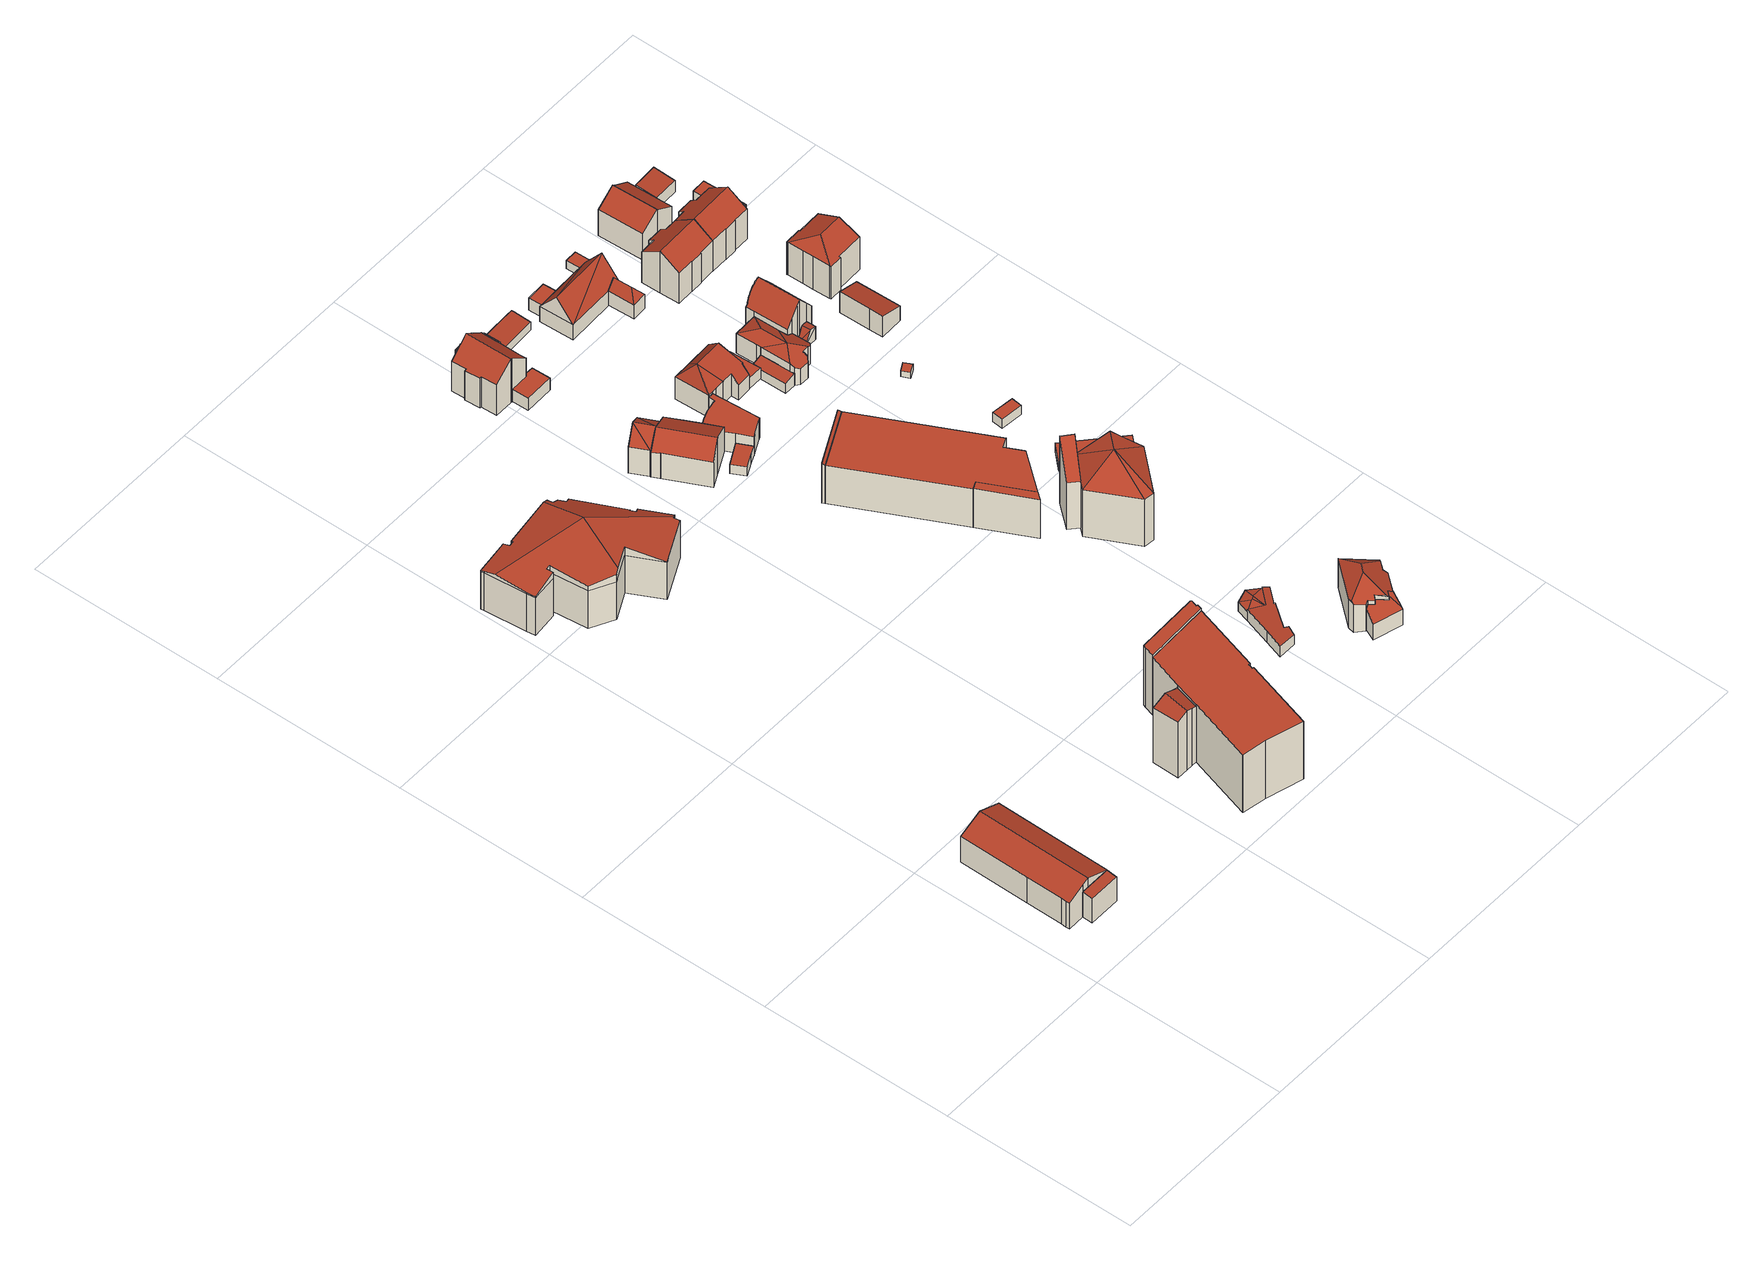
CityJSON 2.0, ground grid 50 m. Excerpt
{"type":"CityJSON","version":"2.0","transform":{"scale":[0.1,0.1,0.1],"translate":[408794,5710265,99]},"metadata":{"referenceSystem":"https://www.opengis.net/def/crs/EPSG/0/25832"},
"CityObjects":{
"building1":{"type":"Building","attributes":{"Gemeindeschluessel":"05978036","Geometrietyp2DReferenz":"3000","function":"31001_3051"},"children":["building1-1","building1-2"]},
"building1-1":{"type":"BuildingPart","attributes":{"roofType":"2100","measuredHeight":7.83},"parents":["building1"],"geometry":[{"type":"MultiSurface","lod":"2","boundaries":[[[0,1,2,3]],[[1,4,5,2]],[[4,6,7,5]],[[6,4,1,0,8]],[[3,2,5,7,9]],[[3,9,8,0]],[[9,7,6,8]]],"semantics":{"surfaces":[{"type":"WallSurface"},{"type":"RoofSurface"},{"type":"GroundSurface"},{"type":"ClosureSurface"}],"values":[0,0,0,1,2,3,3]}}]},
"building1-2":{"type":"BuildingPart","attributes":{"roofType":"3100","measuredHeight":10.65},"parents":["building1"],"geometry":[{"type":"MultiSurface","lod":"2","boundaries":[[[10,11,12,13]],[[11,14,15,12]],[[14,16,17,15]],[[16,18,19,17]],[[18,20,21,19]],[[20,22,0,3,21]],[[23,24,25,7,6]],[[24,10,13,25]],[[26,22,20,18]],[[18,16,14,11,10,24,23,26]],[[13,12,15,17,19,21,3,9,7,25]],[[8,0,22,26]],[[9,3,0,8]],[[23,6,8,26]],[[9,8,6,7]]],"semantics":{"surfaces":[{"type":"WallSurface"},{"type":"RoofSurface"},{"type":"GroundSurface"},{"type":"ClosureSurface"}],"values":[0,0,0,0,0,0,0,0,1,1,2,0,3,0,3]}}]},
"building2":{"type":"Building","attributes":{"Gemeindeschluessel":"05978036","Geometrietyp2DReferenz":"3000","function":"31001_3040","roofType":"5000","measuredHeight":16.96},"geometry":[{"type":"MultiSurface","lod":"2","boundaries":[[[27,28,29,30]],[[28,31,32,29]],[[31,33,34,32]],[[33,35,36,34]],[[35,37,38,36]],[[37,39,40,38]],[[39,41,42,40]],[[41,43,44,42]],[[43,45,46,44]],[[45,47,48,46]],[[47,49,50,48]],[[49,51,52,50]],[[51,53,54,52]],[[53,55,56,54]],[[55,57,58,56]],[[57,59,60,58]],[[59,61,62,60]],[[61,63,64,62]],[[63,65,66,64]],[[65,67,68,66]],[[67,69,70,68]],[[69,71,72,70]],[[71,73,74,72]],[[73,75,76,74]],[[75,77,78,76]],[[77,79,80,78]],[[79,27,30,80]],[[53,51,81,82,83,84,85,86,87,88,89,90,91]],[[91,90,92,93,94,57,95]],[[96,97,98,92,90,99,100,101,102,103]],[[89,104,105,106,107,108,109,99,90]],[[77,109,108,79]],[[75,100,99,109,77]],[[79,108,107,27]],[[27,107,106,28]],[[28,106,105,31]],[[31,105,104,33]],[[33,104,89,88,35]],[[69,103,102,71]],[[67,96,103,69]],[[71,102,101,73]],[[73,101,100,75]],[[63,98,97,65]],[[61,93,92,98,63]],[[65,97,96,67]],[[55,95,57]],[[53,91,95,55]],[[57,94,59]],[[59,94,93,61]],[[35,88,87,37]],[[37,87,86,39]],[[39,86,85,41]],[[41,85,84,43]],[[43,84,83,45]],[[49,81,51]],[[47,82,81,49]],[[45,83,82,47]],[[30,29,32,34,36,38,40,42,44,46,48,50,52,54,56,58,60,62,64,66,68,70,72,74,76,78,80]]],"semantics":{"surfaces":[{"type":"WallSurface"},{"type":"RoofSurface"},{"type":"GroundSurface"}],"values":[0,0,0,0,0,0,0,0,0,0,0,0,0,0,0,0,0,0,0,0,0,0,0,0,0,0,0,1,1,1,1,0,0,0,0,0,0,0,0,0,0,0,0,0,0,0,0,0,0,0,0,0,0,0,0,0,0,2]}}]},
"building3":{"type":"Building","attributes":{"Gemeindeschluessel":"05978036","Geometrietyp2DReferenz":"3000","function":"31001_3050"},"children":["building3-1","building3-2","building3-3"]},
"building3-1":{"type":"BuildingPart","attributes":{"roofType":"1000","measuredHeight":18.57},"parents":["building3"],"geometry":[{"type":"MultiSurface","lod":"2","boundaries":[[[110,111,112,113,114]],[[115,116,117,118,119]],[[116,120,121,117]],[[120,122,123,121]],[[122,124,125,123]],[[124,126,127,125]],[[126,110,114,127]],[[126,124,122,120,116,115,111,110]],[[114,113,118,117,121,123,125,127]],[[119,112,111,115]],[[119,118,113,112]]],"semantics":{"surfaces":[{"type":"WallSurface"},{"type":"RoofSurface"},{"type":"GroundSurface"},{"type":"ClosureSurface"}],"values":[0,0,0,0,0,0,0,1,2,0,3]}}]},
"building3-2":{"type":"BuildingPart","attributes":{"roofType":"1000","measuredHeight":17.92},"parents":["building3"],"geometry":[{"type":"MultiSurface","lod":"2","boundaries":[[[128,119,118,129,130]],[[112,131,132,113]],[[131,133,134,132]],[[133,135,136,134]],[[135,137,138,136]],[[137,139,140,138]],[[139,141,142,140]],[[141,143,144,142]],[[143,145,146,144]],[[145,147,148,146]],[[147,149,148]],[[147,145,143,141,139,137,135,133,131,112,119,128]],[[129,118,113,132,134,136,138,140,142,144,146,148]],[[130,150,128]],[[130,129,150]],[[113,118,119,112]],[[150,149,147,128]],[[150,129,148,149]]],"semantics":{"surfaces":[{"type":"WallSurface"},{"type":"RoofSurface"},{"type":"GroundSurface"},{"type":"ClosureSurface"}],"values":[0,0,0,0,0,0,0,0,0,0,0,1,2,0,3,3,0,3]}}]},
"building3-3":{"type":"BuildingPart","attributes":{"roofType":"3100","measuredHeight":18.39},"parents":["building3"],"geometry":[{"type":"MultiSurface","lod":"2","boundaries":[[[151,130,129,152]],[[149,153,154,148]],[[153,155,156,154]],[[155,157,158,156]],[[157,159,160,158]],[[159,161,162,160]],[[161,163,164,162]],[[163,151,152,164]],[[161,159,157,155]],[[155,153,149,150,130,151,163,161]],[[152,129,148,154,156,158,160,162,164]],[[150,129,130]],[[148,129,150,149]]],"semantics":{"surfaces":[{"type":"WallSurface"},{"type":"RoofSurface"},{"type":"GroundSurface"},{"type":"ClosureSurface"}],"values":[0,0,0,0,0,0,0,0,1,1,2,3,3]}}]},
"building4":{"type":"Building","attributes":{"Gemeindeschluessel":"05978036","Geometrietyp2DReferenz":"3000","function":"31001_1000"},"children":["building4-1","building4-2"]},
"building4-1":{"type":"BuildingPart","attributes":{"roofType":"3100","measuredHeight":11.19},"parents":["building4"],"geometry":[{"type":"MultiSurface","lod":"2","boundaries":[[[165,166,167,168]],[[166,169,170,167]],[[171,172,173,174,175]],[[172,176,177,173]],[[176,178,179,177]],[[178,180,181,179]],[[180,182,183,181]],[[182,184,185,183]],[[184,186,187,185]],[[186,165,168,187]],[[182,180,178,176,172,171,188,189,190]],[[190,191,192,169,166,165,186,184,182]],[[168,167,170,193,174,173,177,179,181,183,185,187]],[[194,191,190]],[[193,170,169,192,195]],[[195,192,191,194]],[[171,175,188]],[[189,194,190]],[[193,195,175,174]],[[175,195,194,189,188]]],"semantics":{"surfaces":[{"type":"WallSurface"},{"type":"RoofSurface"},{"type":"GroundSurface"},{"type":"ClosureSurface"}],"values":[0,0,0,0,0,0,0,0,0,0,1,1,2,0,3,3,0,0,3,3]}}]},
"building4-2":{"type":"BuildingPart","attributes":{"roofType":"3100","measuredHeight":11.24},"parents":["building4"],"geometry":[{"type":"MultiSurface","lod":"2","boundaries":[[[196,197,198,170,169]],[[197,199,200,198]],[[199,201,202,200]],[[201,175,174,202]],[[201,203,188,175]],[[203,201,204]],[[204,196,191,194,189,203]],[[199,197,196,204]],[[204,201,199]],[[174,193,170,198,200,202]],[[169,192,196]],[[170,193,195,192,169]],[[193,174,175,195]],[[188,203,189]],[[192,191,196]],[[195,194,191,192]],[[175,188,189,194,195]]],"semantics":{"surfaces":[{"type":"WallSurface"},{"type":"RoofSurface"},{"type":"GroundSurface"},{"type":"ClosureSurface"}],"values":[0,0,0,0,1,1,1,1,0,2,0,3,3,0,0,3,3]}}]},
"building5":{"type":"Building","attributes":{"Gemeindeschluessel":"05978036","Geometrietyp2DReferenz":"3000","function":"31001_2000"},"children":["building5-1","building5-2"]},
"building5-1":{"type":"BuildingPart","attributes":{"roofType":"5000","measuredHeight":3.23},"parents":["building5"],"geometry":[{"type":"MultiSurface","lod":"2","boundaries":[[[205,206,207,208]],[[206,209,210,207]],[[209,211,212,210]],[[213,214,211]],[[214,213,215]],[[213,211,209]],[[216,215,213,209,206]],[[216,206,205]],[[215,216,205,214]],[[208,207,210,212,217]],[[217,212,211,214]],[[208,217,214,205]]],"semantics":{"surfaces":[{"type":"WallSurface"},{"type":"RoofSurface"},{"type":"GroundSurface"},{"type":"ClosureSurface"}],"values":[0,0,0,1,1,1,1,1,1,2,3,3]}}]},
"building5-2":{"type":"BuildingPart","attributes":{"roofType":"2100","measuredHeight":3.56},"parents":["building5"],"geometry":[{"type":"MultiSurface","lod":"2","boundaries":[[[218,219,220,221]],[[219,222,223,220]],[[222,224,225,223]],[[224,226,205,208,225]],[[227,228,229,212,211]],[[228,230,231,229]],[[230,232,233,231]],[[232,234,235,233]],[[234,218,221,235]],[[234,232,230,228,227,236,226,224,222,219,218]],[[221,220,223,225,208,217,212,229,231,233,235]],[[236,214,205,226]],[[214,217,208,205]],[[227,211,214,236]],[[211,212,217,214]]],"semantics":{"surfaces":[{"type":"WallSurface"},{"type":"RoofSurface"},{"type":"GroundSurface"},{"type":"ClosureSurface"}],"values":[0,0,0,0,0,0,0,0,0,1,2,0,3,0,3]}}]},
"building6":{"type":"Building","attributes":{"Gemeindeschluessel":"05978036","Geometrietyp2DReferenz":"3000","function":"31001_2460","roofType":"1000","measuredHeight":2.77},"geometry":[{"type":"MultiSurface","lod":"2","boundaries":[[[237,238,239,240]],[[238,241,242,239]],[[241,243,244,242]],[[243,245,246,244]],[[245,237,240,246]],[[245,243,241,238,237]],[[240,239,242,244,246]]],"semantics":{"surfaces":[{"type":"WallSurface"},{"type":"RoofSurface"},{"type":"GroundSurface"}],"values":[0,0,0,0,0,1,2]}}]},
"building7":{"type":"Building","attributes":{"Gemeindeschluessel":"05978036","Geometrietyp2DReferenz":"3000","function":"31001_1000"},"children":["building7-1","building7-2","building7-3"]},
"building7-1":{"type":"BuildingPart","attributes":{"roofType":"2100","measuredHeight":9.2},"parents":["building7"],"geometry":[{"type":"MultiSurface","lod":"2","boundaries":[[[247,248,249,250]],[[248,251,252,249]],[[251,253,254,252]],[[253,251,248,247,255]],[[256,250,249,252,254]],[[247,250,256,255]],[[256,254,253,255]]],"semantics":{"surfaces":[{"type":"WallSurface"},{"type":"RoofSurface"},{"type":"GroundSurface"},{"type":"ClosureSurface"}],"values":[0,0,0,1,2,3,3]}}]},
"building7-2":{"type":"BuildingPart","attributes":{"roofType":"2100","measuredHeight":9.3},"parents":["building7"],"geometry":[{"type":"MultiSurface","lod":"2","boundaries":[[[257,258,259,260]],[[261,262,263,264]],[[262,265,266,263]],[[265,257,260,266]],[[265,262,261,267,258,257]],[[260,259,268,264,263,266]],[[261,264,268,267]],[[267,268,259,258]]],"semantics":{"surfaces":[{"type":"WallSurface"},{"type":"RoofSurface"},{"type":"GroundSurface"},{"type":"ClosureSurface"}],"values":[0,0,0,0,1,2,3,3]}}]},
"building7-3":{"type":"BuildingPart","attributes":{"roofType":"3100","measuredHeight":13.48},"parents":["building7"],"geometry":[{"type":"MultiSurface","lod":"2","boundaries":[[[269,270,271,254,253]],[[270,272,273,271]],[[272,274,275,273]],[[274,276,277,275]],[[276,278,279,277]],[[278,280,281,279]],[[280,282,283,281]],[[282,284,285,283]],[[284,286,287,285]],[[286,288,289,287]],[[288,290,291,289]],[[290,292,263,291]],[[292,293,261,264,263]],[[294,295,296,259,258]],[[295,297,247,250,296]],[[298,293,292,290,288,286,284,282,280,278]],[[278,276,274,272,270,269,299,297,295,294,298]],[[250,256,254,271,273,275,277,279,281,283,285,287,289,291,263,264,268,259,296]],[[255,247,297,299]],[[255,256,250,247]],[[269,253,255,299]],[[253,254,256,255]],[[267,261,293,298]],[[268,264,261,267]],[[294,258,267,298]],[[258,259,268,267]]],"semantics":{"surfaces":[{"type":"WallSurface"},{"type":"RoofSurface"},{"type":"GroundSurface"},{"type":"ClosureSurface"}],"values":[0,0,0,0,0,0,0,0,0,0,0,0,0,0,0,1,1,2,0,3,0,3,0,3,0,3]}}]},
"building8":{"type":"Building","attributes":{"Gemeindeschluessel":"05978036","Geometrietyp2DReferenz":"3000","function":"31001_2000","roofType":"1000","measuredHeight":3.65},"geometry":[{"type":"MultiSurface","lod":"2","boundaries":[[[300,301,302,303]],[[301,304,305,302]],[[304,306,307,305]],[[306,308,309,307]],[[308,310,311,309]],[[310,300,303,311]],[[310,308,306,304,301,300]],[[303,302,305,307,309,311]]],"semantics":{"surfaces":[{"type":"WallSurface"},{"type":"RoofSurface"},{"type":"GroundSurface"}],"values":[0,0,0,0,0,0,1,2]}}]},
"building9":{"type":"Building","attributes":{"name":"Medical Center II","Gemeindeschluessel":"05978036","Geometrietyp2DReferenz":"3000","function":"31001_3051"},"children":["building9-1","building9-2","building9-3"]},
"building9-1":{"type":"BuildingPart","attributes":{"roofType":"1000","measuredHeight":11.94},"parents":["building9"],"geometry":[{"type":"MultiSurface","lod":"2","boundaries":[[[312,313,314,315,316]],[[317,312,316,318,319]],[[317,320,313,312]],[[316,315,321,318]],[[322,314,313,320]],[[322,321,315,314]],[[319,322,320,317]],[[319,318,321,322]]],"semantics":{"surfaces":[{"type":"WallSurface"},{"type":"RoofSurface"},{"type":"GroundSurface"},{"type":"ClosureSurface"}],"values":[0,0,1,2,0,3,0,3]}}]},
"building9-2":{"type":"BuildingPart","attributes":{"roofType":"2100","measuredHeight":12.14},"parents":["building9"],"geometry":[{"type":"MultiSurface","lod":"2","boundaries":[[[323,324,325,326]],[[324,327,328,325]],[[327,329,330,328]],[[329,331,332,330]],[[331,329,327,324,323]],[[326,325,328,330,332]],[[323,326,332,331]]],"semantics":{"surfaces":[{"type":"WallSurface"},{"type":"RoofSurface"},{"type":"GroundSurface"},{"type":"ClosureSurface"}],"values":[0,0,0,0,1,2,3]}}]},
"building9-3":{"type":"BuildingPart","attributes":{"roofType":"1000","measuredHeight":11.91},"parents":["building9"],"geometry":[{"type":"MultiSurface","lod":"2","boundaries":[[[314,323,326,315]],[[333,334,332,331]],[[333,335,336,334]],[[335,337,338,336]],[[337,339,340,338]],[[339,319,318,340]],[[319,339,337,335,333,331,323,314,322]],[[321,315,326,332,334,336,338,340,318]],[[315,321,322,314]],[[331,332,326,323]],[[321,318,319,322]]],"semantics":{"surfaces":[{"type":"WallSurface"},{"type":"RoofSurface"},{"type":"GroundSurface"},{"type":"ClosureSurface"}],"values":[0,0,0,0,0,0,1,2,3,3,3]}}]},
"building10":{"type":"Building","attributes":{"Gemeindeschluessel":"05978036","Geometrietyp2DReferenz":"3000","function":"51009_1610","roofType":"5000","measuredHeight":7.16},"geometry":[{"type":"MultiSurface","lod":"2","boundaries":[[[341,342,343,344]],[[342,345,346,343]],[[345,347,348,346]],[[347,349,350,348]],[[349,351,352,350]],[[351,353,354,352]],[[353,355,356,354]],[[355,357,358,356]],[[357,359,360,358]],[[359,361,362,360]],[[361,363,364,362]],[[363,365,366,364]],[[365,367,368,366]],[[367,341,344,368]],[[347,342,341,367,351,349]],[[345,342,347]],[[365,363,361,359,357,355,353,351,367]],[[344,343,346,348,350,352,354,356,358,360,362,364,366,368]]],"semantics":{"surfaces":[{"type":"WallSurface"},{"type":"RoofSurface"},{"type":"GroundSurface"}],"values":[0,0,0,0,0,0,0,0,0,0,0,0,0,0,1,1,1,2]}}]},
"building11":{"type":"Building","attributes":{"Gemeindeschluessel":"05978036","Geometrietyp2DReferenz":"3000","function":"31001_1100"},"children":["building11-1","building11-2"]},
"building11-1":{"type":"BuildingPart","attributes":{"roofType":"2100","measuredHeight":3.19},"parents":["building11"],"geometry":[{"type":"MultiSurface","lod":"2","boundaries":[[[369,370,371,372]],[[370,373,374,371]],[[373,375,376,374]],[[375,377,378,376]],[[377,379,380,378]],[[377,375,373,370,369,379]],[[380,372,371,374,376,378]],[[372,380,379,369]]],"semantics":{"surfaces":[{"type":"WallSurface"},{"type":"RoofSurface"},{"type":"GroundSurface"},{"type":"ClosureSurface"}],"values":[0,0,0,0,0,1,2,3]}}]},
"building11-2":{"type":"BuildingPart","attributes":{"roofType":"1000","measuredHeight":6.07},"parents":["building11"],"geometry":[{"type":"MultiSurface","lod":"2","boundaries":[[[381,382,383,384]],[[382,385,386,383]],[[385,387,388,386]],[[387,389,390,388]],[[389,391,392,390]],[[391,393,394,392]],[[393,395,396,394]],[[395,397,398,396]],[[397,399,400,398]],[[399,401,402,400]],[[401,403,404,402]],[[403,405,406,404]],[[405,407,408,406]],[[407,409,410,408]],[[409,411,412,410]],[[411,413,414,412]],[[413,415,416,414]],[[415,417,418,416]],[[417,419,420,418]],[[419,421,422,420]],[[421,423,424,422]],[[423,425,426,424]],[[425,427,428,426]],[[427,429,369,372,428]],[[430,431,432,380,379]],[[431,433,434,432]],[[433,381,384,434]],[[433,431,430,429,427,425,423,421,419,417,415,413,411,409,407,405,403,401,399,397,395,393,391,389,387,385,382,381]],[[384,383,386,388,390,392,394,396,398,400,402,404,406,408,410,412,414,416,418,420,422,424,426,428,372,380,432,434]],[[379,369,429,430]],[[379,380,372,369]]],"semantics":{"surfaces":[{"type":"WallSurface"},{"type":"RoofSurface"},{"type":"GroundSurface"},{"type":"ClosureSurface"}],"values":[0,0,0,0,0,0,0,0,0,0,0,0,0,0,0,0,0,0,0,0,0,0,0,0,0,0,0,1,2,0,3]}}]},
"building12":{"type":"Building","attributes":{"Gemeindeschluessel":"05978036","Geometrietyp2DReferenz":"3000","function":"31001_1000","roofType":"5000","measuredHeight":12.01},"geometry":[{"type":"MultiSurface","lod":"2","boundaries":[[[435,436,437,438]],[[436,439,440,437]],[[439,441,442,440]],[[441,443,444,442]],[[443,445,446,444]],[[445,447,448,446]],[[447,449,450,448]],[[449,451,452,450]],[[451,453,454,452]],[[453,455,456,454]],[[455,457,458,456]],[[457,459,460,458]],[[459,435,438,460]],[[461,436,435,462]],[[449,463,464,465,457,455,453,451]],[[464,462,435,459,465]],[[439,461,462,464,463,447,445,443,441]],[[449,447,463]],[[459,457,465]],[[439,436,461]],[[438,437,440,442,444,446,448,450,452,454,456,458,460]]],"semantics":{"surfaces":[{"type":"WallSurface"},{"type":"RoofSurface"},{"type":"GroundSurface"}],"values":[0,0,0,0,0,0,0,0,0,0,0,0,0,1,1,1,1,0,0,0,2]}}]},
"building13":{"type":"Building","attributes":{"Gemeindeschluessel":"05978036","Geometrietyp2DReferenz":"3000","function":"31001_1100"},"children":["building13-1","building13-2","building13-3"]},
"building13-1":{"type":"BuildingPart","attributes":{"roofType":"3500","measuredHeight":20.46},"parents":["building13"],"geometry":[{"type":"MultiSurface","lod":"2","boundaries":[[[466,467,468,469]],[[470,466,469,471]],[[466,470,472]],[[467,466,472]],[[470,467,472]],[[469,468,471]],[[467,470,471,468]]],"semantics":{"surfaces":[{"type":"WallSurface"},{"type":"RoofSurface"},{"type":"GroundSurface"},{"type":"ClosureSurface"}],"values":[0,0,1,1,1,2,3]}}]},
"building13-2":{"type":"BuildingPart","attributes":{"roofType":"2100","measuredHeight":20.82},"parents":["building13"],"geometry":[{"type":"MultiSurface","lod":"2","boundaries":[[[473,474,475,476]],[[474,477,478,475]],[[477,479,480,481,478]],[[479,477,474,473]],[[476,475,478,481]],[[473,480,479]],[[473,476,481,480]]],"semantics":{"surfaces":[{"type":"WallSurface"},{"type":"RoofSurface"},{"type":"GroundSurface"},{"type":"ClosureSurface"}],"values":[0,0,0,1,2,0,3]}}]},
"building13-3":{"type":"BuildingPart","attributes":{"roofType":"5000","measuredHeight":20.46},"parents":["building13"],"geometry":[{"type":"MultiSurface","lod":"2","boundaries":[[[467,473,476,468]],[[480,482,483,481]],[[482,484,485,483]],[[484,486,487,485]],[[486,470,471,487]],[[467,470,472]],[[486,488,489,490,472]],[[486,472,470]],[[490,480,472]],[[472,480,473,467]],[[482,489,488,484]],[[480,490,489,482]],[[484,488,486]],[[471,468,476,481,483,485,487]],[[470,467,468,471]],[[481,476,473,480]]],"semantics":{"surfaces":[{"type":"WallSurface"},{"type":"RoofSurface"},{"type":"GroundSurface"},{"type":"ClosureSurface"}],"values":[0,0,0,0,0,1,1,1,1,1,0,0,0,2,3,3]}}]},
"building14":{"type":"Building","attributes":{"Gemeindeschluessel":"05978036","Geometrietyp2DReferenz":"3000","function":"31001_2460","roofType":"2100","measuredHeight":2.81},"geometry":[{"type":"MultiSurface","lod":"2","boundaries":[[[491,492,493,494]],[[492,495,496,493]],[[495,497,498,496]],[[497,499,500,498]],[[499,501,502,500]],[[501,503,504,502]],[[503,491,494,504]],[[503,501,499,497,495,492,491]],[[494,493,496,498,500,502,504]]],"semantics":{"surfaces":[{"type":"WallSurface"},{"type":"RoofSurface"},{"type":"GroundSurface"}],"values":[0,0,0,0,0,0,0,1,2]}}]},
"building15":{"type":"Building","attributes":{"Gemeindeschluessel":"05978036","Geometrietyp2DReferenz":"3000","function":"31001_1100","roofType":"3200","measuredHeight":12.26},"geometry":[{"type":"MultiSurface","lod":"2","boundaries":[[[505,506,507,508]],[[506,509,510,507]],[[509,511,512,510]],[[511,513,514,512]],[[513,515,516,514]],[[515,517,518,516]],[[517,519,520,518]],[[519,521,522,520]],[[521,523,524,522]],[[523,525,526,524]],[[525,527,528,526]],[[527,529,530,528]],[[529,505,508,530]],[[515,513,511,531]],[[506,505,532]],[[511,509,532,531]],[[509,506,532]],[[525,523,521,519,517,515,531,532]],[[505,529,527,525,532]],[[508,507,510,512,514,516,518,520,522,524,526,528,530]]],"semantics":{"surfaces":[{"type":"WallSurface"},{"type":"RoofSurface"},{"type":"GroundSurface"}],"values":[0,0,0,0,0,0,0,0,0,0,0,0,0,1,1,1,1,1,1,2]}}]},
"building16":{"type":"Building","attributes":{"Gemeindeschluessel":"05978036","Geometrietyp2DReferenz":"3000","function":"31001_2460","roofType":"2100","measuredHeight":2.69},"geometry":[{"type":"MultiSurface","lod":"2","boundaries":[[[533,534,535,536]],[[534,537,538,535]],[[537,539,540,538]],[[539,541,542,540]],[[541,533,536,542]],[[541,539,537,534,533]],[[536,535,538,540,542]]],"semantics":{"surfaces":[{"type":"WallSurface"},{"type":"RoofSurface"},{"type":"GroundSurface"}],"values":[0,0,0,0,0,1,2]}}]},
"building17":{"type":"Building","attributes":{"Gemeindeschluessel":"05978036","Geometrietyp2DReferenz":"3000","function":"31001_2460","roofType":"1000","measuredHeight":3.32},"geometry":[{"type":"MultiSurface","lod":"2","boundaries":[[[543,544,545,546]],[[544,547,548,545]],[[547,549,550,548]],[[549,551,552,550]],[[551,553,554,552]],[[553,543,546,554]],[[553,551,549,547,544,543]],[[546,545,548,550,552,554]]],"semantics":{"surfaces":[{"type":"WallSurface"},{"type":"RoofSurface"},{"type":"GroundSurface"}],"values":[0,0,0,0,0,0,1,2]}}]},
"building18":{"type":"Building","attributes":{"Gemeindeschluessel":"05978036","Geometrietyp2DReferenz":"3000","function":"31001_2460","roofType":"2100","measuredHeight":3.54},"geometry":[{"type":"MultiSurface","lod":"2","boundaries":[[[555,556,557,558]],[[556,559,560,557]],[[559,561,562,560]],[[561,563,564,562]],[[563,555,558,564]],[[563,561,559,556,555]],[[558,557,560,562,564]]],"semantics":{"surfaces":[{"type":"WallSurface"},{"type":"RoofSurface"},{"type":"GroundSurface"}],"values":[0,0,0,0,0,1,2]}}]},
"building19":{"type":"Building","attributes":{"Gemeindeschluessel":"05978036","Geometrietyp2DReferenz":"3000","function":"31001_1000","roofType":"1000","measuredHeight":3.73},"geometry":[{"type":"MultiSurface","lod":"2","boundaries":[[[565,566,567,568]],[[566,569,570,567]],[[569,571,572,570]],[[571,565,568,572]],[[571,569,566,565]],[[568,567,570,572]]],"semantics":{"surfaces":[{"type":"WallSurface"},{"type":"RoofSurface"},{"type":"GroundSurface"}],"values":[0,0,0,0,1,2]}}]},
"building20":{"type":"Building","attributes":{"Gemeindeschluessel":"05978036","Geometrietyp2DReferenz":"3000","function":"31001_2460","roofType":"1000","measuredHeight":2.54},"geometry":[{"type":"MultiSurface","lod":"2","boundaries":[[[573,574,575,576]],[[574,577,578,575]],[[577,579,580,578]],[[579,573,576,580]],[[579,577,574,573]],[[576,575,578,580]]],"semantics":{"surfaces":[{"type":"WallSurface"},{"type":"RoofSurface"},{"type":"GroundSurface"}],"values":[0,0,0,0,1,2]}}]},
"building21":{"type":"Building","attributes":{"Gemeindeschluessel":"05978036","Geometrietyp2DReferenz":"3000","function":"31001_1000","roofType":"3100","measuredHeight":10.25},"geometry":[{"type":"MultiSurface","lod":"2","boundaries":[[[581,582,583,584]],[[582,585,586,583]],[[585,587,588,586]],[[587,589,590,588]],[[589,591,592,590]],[[591,593,594,592]],[[593,595,596,594]],[[595,581,584,596]],[[582,597,598]],[[597,582,581,595,599]],[[591,598,597]],[[598,591,589,587,585]],[[593,599,595]],[[591,597,599,593]],[[582,598,585]],[[584,583,586,588,590,592,594,596]]],"semantics":{"surfaces":[{"type":"WallSurface"},{"type":"RoofSurface"},{"type":"GroundSurface"}],"values":[0,0,0,0,0,0,0,0,1,1,1,1,0,0,0,2]}}]},
"building22":{"type":"Building","attributes":{"Gemeindeschluessel":"05978036","Geometrietyp2DReferenz":"3000","function":"31001_2000","roofType":"3200","measuredHeight":7.71},"geometry":[{"type":"MultiSurface","lod":"2","boundaries":[[[600,601,602,603]],[[601,604,605,602]],[[604,606,607,605]],[[606,608,609,607]],[[608,610,611,609]],[[610,612,613,611]],[[612,614,615,613]],[[614,616,617,615]],[[616,618,619,617]],[[618,620,621,619]],[[620,622,623,621]],[[622,624,625,623]],[[624,626,560,625]],[[626,627,628,560]],[[627,629,630,628]],[[629,631,557,630]],[[631,600,603,557]],[[627,626,624,622,620,618,616,632]],[[604,601,633]],[[616,614,612,610,608,606,632]],[[606,604,633,632]],[[601,600,631,629,632,633]],[[629,627,632]],[[603,602,605,607,609,611,613,615,617,619,621,623,625,560,628,630,557]]],"semantics":{"surfaces":[{"type":"WallSurface"},{"type":"RoofSurface"},{"type":"GroundSurface"}],"values":[0,0,0,0,0,0,0,0,0,0,0,0,0,0,0,0,0,1,1,1,1,1,1,2]}}]},
"building23":{"type":"Building","attributes":{"Gemeindeschluessel":"05978036","Geometrietyp2DReferenz":"3000","function":"31001_2460","roofType":"1000","measuredHeight":2.72},"geometry":[{"type":"MultiSurface","lod":"2","boundaries":[[[634,635,636,637]],[[635,638,639,636]],[[638,640,641,639]],[[640,634,637,641]],[[640,638,635,634]],[[637,636,639,641]]],"semantics":{"surfaces":[{"type":"WallSurface"},{"type":"RoofSurface"},{"type":"GroundSurface"}],"values":[0,0,0,0,1,2]}}]},
"building24":{"type":"Building","attributes":{"Gemeindeschluessel":"05978036","Geometrietyp2DReferenz":"3000","function":"31001_1000","roofType":"5000","measuredHeight":6.83},"geometry":[{"type":"MultiSurface","lod":"2","boundaries":[[[642,643,644,645]],[[643,646,647,644]],[[646,648,649,647]],[[648,642,645,649]],[[646,643,650]],[[642,648,651]],[[643,642,651,650]],[[648,646,650,651]],[[645,644,647,649]]],"semantics":{"surfaces":[{"type":"WallSurface"},{"type":"RoofSurface"},{"type":"GroundSurface"}],"values":[0,0,0,0,1,0,1,1,2]}}]},
"building25":{"type":"Building","attributes":{"Gemeindeschluessel":"05978036","Geometrietyp2DReferenz":"3000","function":"31001_2500","roofType":"1000","measuredHeight":1.81},"geometry":[{"type":"MultiSurface","lod":"2","boundaries":[[[652,653,654,655]],[[653,656,657,654]],[[656,658,659,657]],[[658,652,655,659]],[[658,656,653,652]],[[655,654,657,659]]],"semantics":{"surfaces":[{"type":"WallSurface"},{"type":"RoofSurface"},{"type":"GroundSurface"}],"values":[0,0,0,0,1,2]}}]},
"building26":{"type":"Building","attributes":{"Gemeindeschluessel":"05978036","Geometrietyp2DReferenz":"3000","function":"31001_1000"},"children":["building26-1","building26-2"]},
"building26-1":{"type":"BuildingPart","attributes":{"roofType":"3100","measuredHeight":4.56},"parents":["building26"],"geometry":[{"type":"MultiSurface","lod":"2","boundaries":[[[660,661,662,663]],[[664,665,666,667]],[[665,660,663,666]],[[660,665,668]],[[661,668,669,670]],[[668,661,660]],[[665,664,669,668]],[[663,662,671,667,666]],[[667,671,672,664]],[[671,662,661,672]],[[664,672,670,669]],[[670,672,661]]],"semantics":{"surfaces":[{"type":"WallSurface"},{"type":"RoofSurface"},{"type":"GroundSurface"},{"type":"ClosureSurface"}],"values":[0,0,0,0,1,1,1,2,3,3,3,3]}}]},
"building26-2":{"type":"BuildingPart","attributes":{"roofType":"3100","measuredHeight":13.16},"parents":["building26"],"geometry":[{"type":"MultiSurface","lod":"2","boundaries":[[[673,674,675,676]],[[674,677,678,675]],[[677,679,680,678]],[[679,681,664,667,680]],[[682,683,684,662,661]],[[683,685,686,684]],[[685,687,688,686]],[[687,689,690,688]],[[689,691,692,690]],[[691,693,694,692]],[[693,695,696,694]],[[695,697,698,696]],[[697,699,700,698]],[[699,701,702,700]],[[701,703,704,702]],[[703,705,706,704]],[[705,707,708,706]],[[707,709,710,708]],[[709,711,712,710]],[[711,713,714,712]],[[713,715,716,714]],[[715,717,718,716]],[[717,719,720,718]],[[719,721,722,720]],[[721,723,724,722]],[[723,725,726,724]],[[725,673,676,726]],[[721,719,717,715,713,711,709,707,705,703,701,699,697,695,693,691,689,687,685,683,682,727]],[[727,681,679,677,674,673,725,723,721]],[[676,675,678,680,667,671,662,684,686,688,690,692,694,696,698,700,702,704,706,708,710,712,714,716,718,720,722,724,726]],[[670,669,664,681,727]],[[671,667,664,672]],[[672,664,669,670]],[[682,661,670,727]],[[671,672,661,662]],[[661,672,670]]],"semantics":{"surfaces":[{"type":"WallSurface"},{"type":"RoofSurface"},{"type":"GroundSurface"},{"type":"ClosureSurface"}],"values":[0,0,0,0,0,0,0,0,0,0,0,0,0,0,0,0,0,0,0,0,0,0,0,0,0,0,0,1,1,2,0,3,3,0,3,3]}}]},
"building27":{"type":"Building","attributes":{"Gemeindeschluessel":"05978036","Geometrietyp2DReferenz":"3000","function":"31001_2460","roofType":"1000","measuredHeight":2.51},"geometry":[{"type":"MultiSurface","lod":"2","boundaries":[[[728,729,730,731]],[[729,732,733,730]],[[732,734,735,733]],[[734,736,737,735]],[[736,728,731,737]],[[736,734,732,729,728]],[[731,730,733,735,737]]],"semantics":{"surfaces":[{"type":"WallSurface"},{"type":"RoofSurface"},{"type":"GroundSurface"}],"values":[0,0,0,0,0,1,2]}}]},
"building28":{"type":"Building","attributes":{"Gemeindeschluessel":"05978036","Geometrietyp2DReferenz":"3000","function":"31001_1000","roofType":"3100","measuredHeight":12.96},"geometry":[{"type":"MultiSurface","lod":"2","boundaries":[[[738,739,740,741]],[[739,742,743,740]],[[742,744,745,743]],[[744,746,747,745]],[[746,748,749,747]],[[748,750,751,749]],[[750,752,753,751]],[[752,754,755,753]],[[754,756,757,755]],[[756,758,759,757]],[[758,760,761,759]],[[760,762,763,761]],[[762,764,765,763]],[[764,738,741,765]],[[760,758,756,754,752,750,748,746]],[[746,744,742,739,738,764,762,760]],[[741,740,743,745,747,749,751,753,755,757,759,761,763,765]]],"semantics":{"surfaces":[{"type":"WallSurface"},{"type":"RoofSurface"},{"type":"GroundSurface"}],"values":[0,0,0,0,0,0,0,0,0,0,0,0,0,0,1,1,2]}}]},
"building29":{"type":"Building","attributes":{"Gemeindeschluessel":"05978036","Geometrietyp2DReferenz":"3000","function":"31001_1100","roofType":"2100","measuredHeight":6.52},"geometry":[{"type":"MultiSurface","lod":"2","boundaries":[[[766,767,768,769]],[[767,770,771,768]],[[770,772,773,771]],[[772,774,775,773]],[[774,766,769,775]],[[774,772,770,767,766]],[[769,768,771,773,775]]],"semantics":{"surfaces":[{"type":"WallSurface"},{"type":"RoofSurface"},{"type":"GroundSurface"}],"values":[0,0,0,0,0,1,2]}}]},
"building30":{"type":"Building","attributes":{"Gemeindeschluessel":"05978036","Geometrietyp2DReferenz":"3000","function":"31001_1000","roofType":"2100","measuredHeight":11.48},"geometry":[{"type":"MultiSurface","lod":"2","boundaries":[[[776,777,778,779]],[[777,780,781,778]],[[780,782,783,781]],[[782,776,779,783]],[[782,780,777,776]],[[779,778,781,783]]],"semantics":{"surfaces":[{"type":"WallSurface"},{"type":"RoofSurface"},{"type":"GroundSurface"}],"values":[0,0,0,0,1,2]}}]},
"building31":{"type":"Building","attributes":{"Gemeindeschluessel":"05978036","Geometrietyp2DReferenz":"3000","function":"31001_1000","roofType":"3100","measuredHeight":13.01},"geometry":[{"type":"MultiSurface","lod":"2","boundaries":[[[784,785,786,787]],[[785,788,789,786]],[[788,762,790,789]],[[762,760,791,790]],[[760,758,792,791]],[[758,793,794,792]],[[793,795,796,794]],[[795,797,798,796]],[[797,799,800,798]],[[799,801,802,800]],[[801,803,804,802]],[[803,805,806,804]],[[805,807,808,806]],[[807,784,787,808]],[[803,801,799,797,795,793,758,760]],[[760,762,788,785,784,807,805,803]],[[787,786,789,790,791,792,794,796,798,800,802,804,806,808]]],"semantics":{"surfaces":[{"type":"WallSurface"},{"type":"RoofSurface"},{"type":"GroundSurface"}],"values":[0,0,0,0,0,0,0,0,0,0,0,0,0,0,1,1,2]}}]},
"building32":{"type":"Building","attributes":{"Gemeindeschluessel":"05978036","Geometrietyp2DReferenz":"3000","function":"31001_1000","roofType":"2100","measuredHeight":11.16},"geometry":[{"type":"MultiSurface","lod":"2","boundaries":[[[809,810,783,779]],[[810,811,812,783]],[[811,813,814,812]],[[813,815,816,814]],[[815,809,779,816]],[[815,813,811,810,809]],[[779,783,812,814,816]]],"semantics":{"surfaces":[{"type":"WallSurface"},{"type":"RoofSurface"},{"type":"GroundSurface"}],"values":[0,0,0,0,0,1,2]}}]},
"building33":{"type":"Building","attributes":{"Gemeindeschluessel":"05978036","Geometrietyp2DReferenz":"3000","function":"31001_1100","roofType":"5000","measuredHeight":12.83},"geometry":[{"type":"MultiSurface","lod":"2","boundaries":[[[817,818,819,820]],[[818,821,822,819]],[[821,823,824,822]],[[823,825,826,824]],[[825,827,828,826]],[[827,829,830,828]],[[829,831,832,830]],[[831,833,834,832]],[[833,835,836,834]],[[835,837,838,836]],[[837,839,840,838]],[[839,841,842,840]],[[841,843,844,842]],[[843,817,820,844]],[[839,837,835,833,845]],[[833,831,829,827,825,823,821,845]],[[821,818,817,843,841,839,845]],[[820,819,822,824,826,828,830,832,834,836,838,840,842,844]]],"semantics":{"surfaces":[{"type":"WallSurface"},{"type":"RoofSurface"},{"type":"GroundSurface"}],"values":[0,0,0,0,0,0,0,0,0,0,0,0,0,0,1,1,1,2]}}]},
"building34":{"type":"Building","attributes":{"Gemeindeschluessel":"05978036","Geometrietyp2DReferenz":"3000","function":"31001_2460","roofType":"2100","measuredHeight":3.95},"geometry":[{"type":"MultiSurface","lod":"2","boundaries":[[[846,847,848,849]],[[847,850,851,848]],[[850,852,853,851]],[[852,846,849,853]],[[852,850,847,846]],[[849,848,851,853]]],"semantics":{"surfaces":[{"type":"WallSurface"},{"type":"RoofSurface"},{"type":"GroundSurface"}],"values":[0,0,0,0,1,2]}}]},
"building35":{"type":"Building","attributes":{"Gemeindeschluessel":"05978036","Geometrietyp2DReferenz":"3000","function":"31001_2460","roofType":"1000","measuredHeight":2.47},"geometry":[{"type":"MultiSurface","lod":"2","boundaries":[[[854,855,856,857]],[[855,858,859,856]],[[858,860,861,859]],[[860,854,857,861]],[[860,858,855,854]],[[857,856,859,861]]],"semantics":{"surfaces":[{"type":"WallSurface"},{"type":"RoofSurface"},{"type":"GroundSurface"}],"values":[0,0,0,0,1,2]}}]}
},
"vertices":[
[188,126,117],[188,100,113],[188,100,39],[188,126,39],[106,100,113],[106,100,39],[106,126,117],[106,126,39],[125,126,117],[125,126,39],
[62,136,118],[62,148,118],[62,148,39],[62,136,39],[64,243,118],[64,243,39],[66,428,118],[66,428,39],[129,427,145],[129,427,39],[192,426,118],[192,426,39],[188,126,118],[106,126,137],[62,126,118],[62,126,39],[125,126,145],
[93,1703,127],[95,1686,127],[95,1686,11],[93,1703,11],[107,1687,127],[107,1687,11],[107,1692,127],[107,1692,11],[244,1706,127],[244,1706,11],[245,1691,127],[245,1691,11],[263,1692,127],[263,1692,11],[271,1675,127],[271,1675,11],[286,1681,127],[286,1681,11],[343,1560,127],[343,1560,11],[339,1558,127],[339,1558,11],[346,1545,127],[346,1545,11],[360,1553,127],[360,1553,11],[396,1481,127],[396,1481,11],[384,1475,127],[384,1475,11],[391,1462,127],[391,1462,11],[280,1406,127],[280,1406,11],[238,1488,127],[238,1488,11],[168,1453,127],[168,1453,11],[109,1483,127],[109,1483,11],[99,1580,127],[99,1580,11],[88,1579,127],[88,1579,11],[90,1563,127],[90,1563,11],[23,1556,127],[23,1556,11],[20,1579,127],[20,1579,11],[10,1686,127],[10,1686,11],[9,1695,127],[9,1695,11],[346,1545,136],[339,1558,136],[343,1560,133],[286,1681,132],[271,1675,140],[263,1692,140],[245,1691,149],[244,1706,146],[231,1705,152],[229,1593,181],[389,1477,131],[181,1460,155],[238,1488,154],[280,1406,128],[384,1475,131],[99,1580,150],[109,1483,141],[168,1453,151],[12,1658,140],[20,1579,132],[23,1556,130],[90,1563,146],[88,1579,148],[107,1692,142],[107,1687,143],[95,1686,142],[93,1703,137],[9,1695,130],[10,1686,132],
[809,387,249],[805,374,249],[805,374,243],[805,374,64],[809,387,64],[635,368,249],[643,393,249],[643,393,64],[635,368,64],[635,368,243],[645,401,249],[645,401,64],[808,406,249],[808,406,64],[810,404,249],[810,404,64],[805,388,249],[805,388,64],
[608,278,243],[608,278,64],[608,278,233],[752,196,243],[752,196,64],[748,197,243],[748,197,64],[745,185,243],[745,185,64],[748,184,243],[748,184,64],[694,3,243],[694,3,64],[600,30,243],[600,30,64],[538,40,243],[538,40,64],[538,41,243],[538,41,64],[588,210,243],[588,210,64],[588,210,236],[608,278,232],
[608,277,233],[608,277,64],[575,210,241],[575,210,64],[558,210,248],[558,210,64],[528,210,237],[528,210,64],[529,280,234],[529,280,64],[569,279,248],[569,279,64],[593,278,238],[593,278,64],
[531,1631,105],[531,1630,104],[531,1630,27],[531,1631,27],[521,1649,104],[521,1649,27],[601,1686,114],[617,1694,104],[617,1694,27],[601,1686,27],[601,1686,108],[637,1654,104],[637,1654,27],[655,1618,104],[655,1618,27],[676,1575,104],[676,1575,27],[619,1546,139],[619,1546,27],[583,1528,105],[583,1528,27],[582,1527,104],[582,1527,27],[571,1672,131],[560,1667,138],[559,1667,139],[549,1662,130],[526,1651,108],[559,1667,27],[559,1667,137],[559,1667,108],
[521,1649,108],[521,1651,108],[521,1651,27],[500,1693,108],[500,1693,27],[578,1733,108],[578,1733,27],[561,1668,139],[539,1713,139],
[974,387,90],[984,419,90],[984,419,63],[974,387,63],[1021,430,90],[1021,430,63],[1048,406,90],[1048,406,63],[1015,403,95],[1013,366,90],[1007,399,95],[1003,399,95],[1013,366,63],
[996,291,92],[984,266,92],[984,266,63],[996,291,63],[937,266,96],[937,266,63],[952,314,97],[952,314,63],[974,387,98],[1048,406,93],[1060,395,91],[1060,395,63],[1028,358,92],[1028,358,63],[1030,356,92],[1030,356,63],[986,297,93],[986,297,63],[1013,366,94],
[649,1490,60],[631,1523,60],[631,1523,32],[649,1490,32],[687,1553,60],[687,1553,32],[705,1517,60],[705,1517,32],[683,1507,60],[683,1507,32],
[558,2144,107],[570,2145,96],[570,2145,16],[558,2144,16],[572,2103,96],[572,2103,16],[560,2102,107],[560,2102,16],[558,2102,108],[558,2102,16],
[522,2157,109],[523,2143,109],[523,2143,16],[522,2157,16],[486,2141,107],[486,2142,107],[486,2142,16],[486,2141,16],[485,2155,107],[485,2155,16],[506,2142,108],[506,2142,16],
[560,2102,108],[559,2039,110],[559,2039,16],[559,2028,110],[559,2028,16],[559,2022,111],[559,2022,16],[511,2021,150],[511,2021,16],[509,2021,151],[509,2021,16],[460,2021,110],[460,2021,16],[458,2062,110],[458,2062,16],[455,2062,107],[455,2062,16],[452,2102,106],[452,2102,16],[456,2102,109],[456,2102,16],[454,2140,108],[454,2140,16],[486,2142,134],[486,2141,134],[523,2143,137],[523,2142,137],[523,2142,16],[558,2144,109],[506,2142,151],[558,2102,109],
[512,1978,55],[511,2022,55],[511,2022,18],[512,1978,18],[559,2022,55],[559,2022,18],[559,2028,55],[559,2028,18],[586,2027,55],[586,2027,18],[587,1979,55],[587,1979,18],
[903,895,152],[838,1025,152],[838,1025,151],[838,1025,32],[903,895,32],[917,913,152],[917,913,32],[917,913,151],[856,1034,152],[856,1034,32],[856,1034,151],
[692,1311,151],[689,1319,154],[689,1319,32],[692,1311,32],[690,1319,154],[690,1319,32],[831,1391,154],[831,1391,32],[835,1383,151],[835,1383,32],
[996,1065,151],[996,1065,32],[972,1053,151],[972,1053,32],[993,1011,151],[993,1011,32],[994,1009,151],[994,1009,32],
[1172,164,136],[1173,165,137],[1173,165,66],[1172,164,66],[1176,168,135],[1176,168,66],[1179,165,136],[1179,165,66],[1185,160,133],[1185,160,66],[1173,126,117],[1173,126,66],[1171,122,114],[1171,122,66],[1098,143,114],[1098,143,66],[1112,173,133],[1112,173,66],[1120,176,136],[1120,176,66],[1132,166,132],[1132,166,66],[1139,174,137],[1139,174,66],[1163,153,130],[1163,153,66],[1169,160,135],[1169,160,66],
[746,1664,61],[759,1665,60],[759,1665,29],[746,1664,29],[756,1612,60],[756,1612,29],[766,1613,59],[766,1613,29],[769,1562,59],[769,1562,29],[754,1553,61],[754,1553,29],
[750,1539,89],[748,1539,89],[748,1539,29],[750,1539,29],[713,1521,89],[713,1521,29],[705,1517,89],[705,1517,29],[687,1553,89],[687,1553,29],[676,1575,89],[676,1575,29],[655,1618,89],[655,1618,29],[659,1622,89],[659,1622,29],[664,1625,89],[664,1625,29],[668,1627,89],[668,1627,29],[673,1630,89],[673,1630,29],[677,1632,89],[677,1632,29],[682,1634,89],[682,1634,29],[687,1636,89],[687,1636,29],[692,1638,89],[692,1638,29],[697,1640,89],[697,1640,29],[702,1642,89],[702,1642,29],[708,1643,89],[708,1643,29],[713,1644,89],[713,1644,29],[718,1645,89],[718,1645,29],[723,1646,89],[723,1646,29],[728,1647,89],[728,1647,29],[733,1647,89],[733,1647,29],[733,1664,89],[733,1664,29],[746,1664,89],[754,1553,89],[755,1542,89],[755,1542,29],[751,1540,89],[751,1540,29],
[1172,299,151],[1239,240,131],[1239,240,62],[1172,299,62],[1216,214,138],[1216,214,62],[1224,206,127],[1224,206,62],[1185,160,128],[1185,160,62],[1176,168,138],[1176,168,62],[1163,153,139],[1163,153,62],[1139,174,150],[1139,174,62],[1132,166,143],[1132,166,62],[1120,176,147],[1120,176,62],[1112,173,142],[1112,173,62],[1092,191,149],[1092,191,62],[1094,207,151],[1094,207,62],[1233,234,137],[1169,234,182],[1158,157,144],[1152,214,182],[1093,198,154],
[1013,699,194],[952,819,194],[952,819,49],[1013,699,49],[1039,696,194],[1039,696,49],[1041,806,254],
[968,838,194],[946,858,194],[946,858,49],[968,838,49],[996,918,257],[996,918,49],[1020,897,258],[1020,897,194],[1020,897,49],
[1091,833,194],[1091,833,49],[1127,801,194],[1127,801,49],[1131,798,194],[1131,798,49],[1127,801,198],[1091,833,238],[1077,846,254],
[698,2123,39],[593,2118,39],[593,2118,14],[698,2123,14],[590,2169,42],[590,2169,14],[616,2171,42],[616,2171,14],[681,2174,42],[681,2174,14],[697,2174,42],[697,2174,14],[697,2169,42],[697,2169,14],
[733,1664,94],[729,1753,94],[729,1753,26],[733,1664,26],[779,1755,94],[779,1755,26],[848,1758,94],[848,1758,26],[850,1730,94],[850,1730,26],[852,1668,94],[852,1668,26],[849,1668,94],[849,1668,26],[850,1649,71],[850,1649,26],[812,1647,71],[812,1647,26],[811,1666,95],[811,1666,26],[783,1665,95],[783,1665,26],[759,1665,94],[759,1665,26],[746,1664,94],[746,1664,26],[825,1712,148],[750,1709,148],
[1127,801,80],[1091,833,78],[1091,833,54],[1127,801,54],[1113,857,78],[1113,857,54],[1148,825,80],[1148,825,54],[1145,821,80],[1145,821,54],
[889,1650,60],[850,1649,60],[850,1649,27],[889,1650,27],[849,1668,60],[849,1668,27],[852,1668,60],[852,1668,27],[850,1730,60],[850,1730,27],[885,1731,60],[885,1731,27],
[888,1672,54],[918,1673,61],[918,1673,25],[888,1672,25],[921,1583,61],[921,1583,25],[891,1582,54],[891,1582,25],[889,1650,54],[889,1650,25],
[739,2122,56],[737,2160,56],[737,2160,19],[739,2122,19],[788,2162,56],[788,2162,19],[790,2125,56],[790,2125,19],
[1103,1018,79],[1224,906,79],[1224,906,53],[1103,1018,53],[1185,864,79],[1185,864,53],[1064,976,79],[1064,976,53],
[853,2038,64],[731,2033,64],[731,2033,18],[853,2038,18],[727,2122,64],[727,2122,18],[739,2122,64],[739,2122,18],[790,2125,64],[790,2125,18],[887,2129,64],[887,2129,18],[889,2081,64],[889,2081,18],[891,2040,64],[891,2040,18],[889,2085,121],[729,2077,121],[889,2081,116],
[917,1685,85],[915,1738,85],[915,1738,25],[917,1685,25],[978,1740,85],[978,1740,25],[980,1674,85],[980,1674,25],[981,1651,85],[981,1651,25],[998,1652,75],[998,1652,25],[1000,1606,75],[1000,1606,25],[990,1596,81],[990,1596,25],[983,1596,85],[983,1596,25],[965,1595,85],[965,1595,25],[965,1585,79],[965,1585,25],[955,1574,73],[955,1574,25],[931,1574,73],[931,1574,25],[921,1583,79],[920,1594,85],[920,1594,25],[918,1672,85],[918,1672,25],[918,1673,85],[951,1627,102],[948,1696,102],
[1148,1173,74],[1145,1145,74],[1145,1145,46],[1148,1173,46],[1088,1151,74],[1088,1151,46],[1091,1180,74],[1091,1180,46],
[891,2040,65],[894,1971,65],[894,1971,22],[891,2040,22],[856,1969,65],[856,1969,22],[853,2038,65],[853,2038,22],[874,1991,90],[872,2039,90],
[1074,1418,55],[1096,1430,55],[1096,1430,37],[1074,1418,37],[1106,1410,55],[1106,1410,37],[1084,1398,55],[1084,1398,37],
[1016,1631,30],[1015,1653,30],[1015,1653,26],[1016,1631,26],[1050,1655,67],[1051,1632,67],[1051,1632,26],[1050,1655,26],[1034,1631,71],[1032,1654,71],[1024,1653,52],[1024,1653,26],[1024,1653,40],
[1076,1732,85],[1078,1680,85],[1078,1680,26],[1076,1732,26],[1067,1680,100],[1067,1680,26],[1067,1656,100],[1067,1656,26],[1050,1655,123],[1015,1653,145],[998,1652,122],[998,1652,26],[981,1651,100],[981,1651,26],[978,1740,100],[978,1740,26],[977,1762,100],[977,1762,26],[983,1762,108],[983,1762,26],[983,1763,108],[983,1763,26],[986,1764,111],[986,1764,26],[989,1765,115],[989,1765,26],[992,1766,119],[992,1766,26],[994,1766,123],[994,1766,26],[998,1767,127],[998,1767,26],[1000,1767,131],[1000,1767,26],[1003,1767,135],[1003,1767,26],[1006,1767,139],[1006,1767,26],[1009,1766,143],[1009,1766,26],[1012,1766,147],[1012,1766,26],[1015,1765,151],[1015,1765,26],[1018,1765,154],[1018,1765,26],[1018,1764,154],[1018,1764,26],[1020,1764,157],[1020,1764,26],[1064,1765,100],[1064,1765,26],[1065,1732,100],[1065,1732,26],[1024,1653,157],
[885,2179,37],[917,2180,37],[917,2180,12],[885,2179,12],[920,2083,37],[920,2083,12],[889,2081,37],[889,2081,12],[887,2129,37],[887,2129,12],
[1025,1924,116],[994,1923,116],[994,1923,24],[1025,1924,24],[994,1924,117],[994,1924,24],[950,1923,117],[950,1923,24],[948,1973,153],[948,1973,24],[947,2023,118],[947,2023,24],[990,2025,118],[990,2025,24],[990,2039,108],[990,2039,24],[1032,2040,107],[1032,2040,24],[1033,2026,117],[1033,2026,24],[1064,2027,117],[1064,2027,24],[1066,1977,153],[1066,1977,24],[1068,1927,117],[1068,1927,24],[1025,1925,117],[1025,1925,24],
[1142,1560,96],[1140,1639,96],[1140,1639,31],[1142,1560,31],[1199,1641,77],[1199,1641,31],[1203,1525,77],[1203,1525,31],[1143,1523,96],[1143,1523,31],
[1061,2074,122],[1010,2072,89],[1010,2072,8],[1061,2074,8],[1005,2189,89],[1005,2189,8],[1056,2192,122],[1056,2192,8],
[1144,1928,117],[1112,1927,117],[1112,1927,23],[1144,1928,23],[1112,1928,117],[1112,1928,23],[1068,1927,23],[1066,1977,23],[1064,2027,23],[1095,2029,117],[1095,2029,23],[1095,2043,107],[1095,2043,23],[1137,2044,107],[1137,2044,23],[1138,2030,117],[1138,2030,23],[1182,2031,117],[1182,2031,23],[1184,1981,153],[1184,1981,23],[1186,1930,117],[1186,1930,23],[1144,1929,117],[1144,1929,23],
[1061,2074,119],[1056,2192,119],[1080,2193,104],[1080,2193,8],[1108,2194,86],[1108,2194,8],[1113,2077,86],[1113,2077,8],
[1200,1796,129],[1262,1798,129],[1262,1798,27],[1200,1796,27],[1264,1742,155],[1264,1742,27],[1266,1698,134],[1266,1698,27],[1266,1687,129],[1266,1687,27],[1195,1685,129],[1195,1685,27],[1195,1681,127],[1195,1681,27],[1162,1680,127],[1162,1680,27],[1161,1683,129],[1161,1683,27],[1160,1727,129],[1160,1727,27],[1159,1754,129],[1159,1754,27],[1158,1794,129],[1158,1794,27],[1158,1798,127],[1158,1798,27],[1200,1800,127],[1200,1800,27],[1201,1740,155],
[1140,2140,46],[1138,2196,51],[1138,2196,11],[1140,2140,11],[1202,2199,51],[1202,2199,11],[1204,2142,46],[1204,2142,11],
[1206,2094,44],[1243,2096,44],[1243,2096,19],[1206,2094,19],[1247,1983,44],[1247,1983,19],[1209,1981,44],[1209,1981,19]
]}
